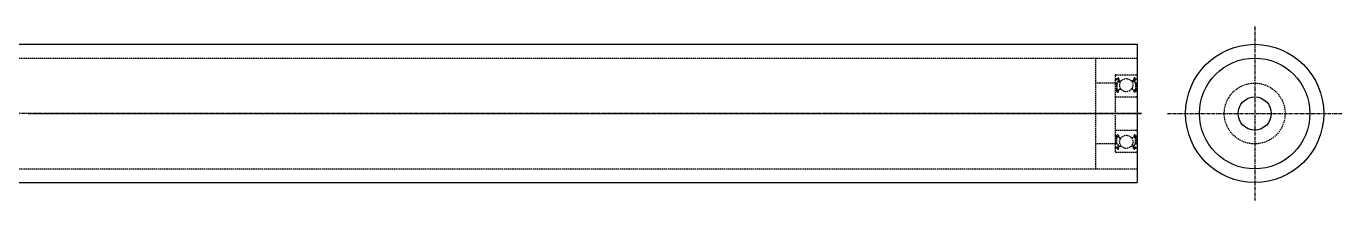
# Model space of a CAD drawing. Extents: x -360 to 519, y -21 to 50.
# Drawn here: x 43.2 to 519.3, y -13 to 50 of the extents above; entities that cross this region are included whole.
import ezdxf

# ---------------------------------------------------------------- set-up
doc = ezdxf.new("R2010")
doc.units = 0
doc.linetypes.add('CENTER', pattern=[2, 1.25, -0.25, 0.25, -0.25])
doc.linetypes.add('DASHED', pattern=[0.75, 0.5, -0.25])
doc.layers.get('0').update_dxf_attribs({"linetype": 'CONTINUOUS'})
doc.layers.add('CENTER', color=1, linetype='CENTER')

msp = doc.modelspace()

# ---------------------------------------------------------------- linework, layer by layer
at = {"color": 7, "linetype": 'CONTINUOUS'}
for p, q in [((-354.67, 43.55), (445.33, 43.55)), ((445.33, 43.55), (445.33, -6.45)), ((-354.67, -6.45), (445.33, -6.45))]:
    msp.add_line(p, q, dxfattribs=at)
at = {"color": 3, "linetype": 'DASHED'}
for p, q in [((-354.67, 38.55), (445.33, 38.55)), ((430.33, -1.45), (430.33, 38.55)), ((437.33, 29.55), (430.33, 29.55)), ((437.33, 32.25), (437.33, 4.85)), ((437.43, 31), (437.89, 31)), ((437.63, 32.55), (445.03, 32.55)), ((438.51, 30.23), (437.76, 29.48)), ((437.76, 29.48), (437.76, 27.1)), ((437.89, 31), (438.14, 31.3)), ((438.07, 30.59), (437.92, 30.72)), ((438.71, 30.15), (437.96, 29.4)), ((437.96, 29.4), (437.96, 27.1)), ((438.04, 30.87), (438.29, 31.17)), ((438.2, 30.74), (438.04, 30.87)), ((438.07, 30.59), (438.2, 30.74)), ((438.47, 31.11), (438.51, 30.23)), ((438.67, 31.13), (438.73, 30.39)), ((438.71, 30.62), (438.71, 30.15)), ((438.83, 30.3), (439.48, 30.3)), ((443.83, 30.3), (443.18, 30.3)), ((443.99, 31.13), (443.93, 30.39)), ((443.95, 30.62), (443.95, 30.15)), ((443.95, 30.15), (444.7, 29.4)), ((444.19, 31.11), (444.15, 30.23)), ((444.15, 30.23), (444.9, 29.48)), ((444.62, 30.87), (444.37, 31.17)), ((444.46, 30.74), (444.62, 30.87)), ((444.59, 30.59), (444.46, 30.74)), ((444.77, 31), (444.52, 31.3)), ((444.59, 30.59), (444.75, 30.72)), ((444.7, 29.4), (444.7, 27.1)), ((445.23, 31), (444.77, 31)), ((444.9, 29.48), (444.9, 27.1)), ((445.33, 32.25), (445.33, 4.85)), ((437.53, 26.7), (437.83, 26.7)), ((437.63, 24.55), (445.03, 24.55)), ((437.83, 26.7), (438.11, 26.37)), ((438.41, 27.1), (437.96, 27.1)), ((437.96, 26.9), (438.41, 26.9)), ((438.26, 26.3), (438.32, 26.3)), ((438.41, 26.9), (438.41, 27.1)), ((438.51, 26.43), (438.78, 27.17)), ((438.97, 27.3), (439.48, 27.3)), ((443.69, 27.3), (443.18, 27.3)), ((444.15, 26.43), (443.88, 27.17)), ((444.25, 27.1), (444.7, 27.1)), ((444.25, 26.9), (444.25, 27.1)), ((444.7, 26.9), (444.25, 26.9)), ((444.4, 26.3), (444.34, 26.3)), ((444.83, 26.7), (444.55, 26.37)), ((445.13, 26.7), (444.83, 26.7)), ((437.53, 10.4), (437.83, 10.4)), ((437.63, 12.55), (445.03, 12.55)), ((437.76, 7.62), (437.76, 10)), ((437.83, 10.4), (438.11, 10.73)), ((437.96, 10.2), (438.41, 10.2)), ((437.96, 7.7), (437.96, 10)), ((438.41, 10), (437.96, 10)), ((438.26, 10.8), (438.32, 10.8)), ((438.41, 10.2), (438.41, 10)), ((438.51, 10.67), (438.78, 9.93)), ((438.97, 9.8), (439.48, 9.8)), ((439.1, 9.8), (439.1, 9.8)), ((439.22, 9.8), (439.22, 9.8)), ((443.69, 9.8), (443.18, 9.8)), ((444.15, 10.67), (443.88, 9.93)), ((444.25, 10.2), (444.25, 10)), ((444.7, 10.2), (444.25, 10.2)), ((444.25, 10), (444.7, 10)), ((444.4, 10.8), (444.34, 10.8)), ((444.83, 10.4), (444.55, 10.73)), ((444.7, 7.7), (444.7, 10)), ((445.13, 10.4), (444.83, 10.4)), ((444.9, 7.62), (444.9, 10)), ((437.33, 7.55), (430.33, 7.55)), ((437.43, 6.1), (437.89, 6.1)), ((438.51, 6.87), (437.76, 7.62)), ((437.89, 6.1), (438.14, 5.8)), ((438.07, 6.51), (437.92, 6.38)), ((438.71, 6.95), (437.96, 7.7)), ((438.2, 6.36), (438.04, 6.23)), ((438.04, 6.23), (438.29, 5.93)), ((438.07, 6.51), (438.2, 6.36)), ((438.47, 5.99), (438.51, 6.87)), ((438.67, 5.97), (438.73, 6.71)), ((438.71, 6.48), (438.71, 6.95)), ((438.83, 6.8), (439.48, 6.8)), ((443.83, 6.8), (443.18, 6.8)), ((443.99, 5.97), (443.93, 6.71)), ((443.95, 6.95), (444.7, 7.7)), ((443.95, 6.48), (443.95, 6.95)), ((444.15, 6.87), (444.9, 7.62)), ((444.19, 5.99), (444.15, 6.87)), ((444.62, 6.23), (444.37, 5.93)), ((444.59, 6.51), (444.46, 6.36)), ((444.46, 6.36), (444.62, 6.23)), ((444.77, 6.1), (444.52, 5.8)), ((444.59, 6.51), (444.75, 6.38)), ((445.23, 6.1), (444.77, 6.1)), ((437.63, 4.55), (445.03, 4.55)), ((-354.67, -1.45), (445.33, -1.45))]:
    msp.add_line(p, q, dxfattribs=at)
at = {"color": 7, "linetype": 'CONTINUOUS'}
for radius in [25, 20, 6]:
    msp.add_circle((487.83, 18.55), radius, dxfattribs=at)
at = {"color": 3, "linetype": 'DASHED'}
for centre, radius in [((441.33, 28.8), 2.38), ((487.83, 18.55), 11), ((441.33, 8.3), 2.38)]:
    msp.add_circle(centre, radius, dxfattribs=at)
for centre, radius, start, end in [((437.63, 32.25), 0.3, 90, 180), ((437.43, 31.1), 0.1, 180, 270), ((438.04, 30.87), 0.2, 140.002, 230.0863), ((438.37, 31.1), 0.3, 4.9968, 140.002), ((438.37, 31.1), 0.1, 2.8198, 140.0022), ((438.83, 30.4), 0.1, 184.9968, 269.9991), ((443.83, 30.4), 0.1, 270.0009, 355.0032), ((444.29, 31.1), 0.3, 39.998, 175.0032), ((444.29, 31.1), 0.1, 39.9978, 177.1802), ((444.62, 30.87), 0.2, 309.9137, 39.998), ((445.03, 32.25), 0.3, 0, 90), ((445.23, 31.1), 0.1, 270, 0), ((437.53, 26.5), 0.2, 90, 180), ((437.63, 24.85), 0.3, 180, 270), ((437.96, 27.1), 0.2, 180, 270), ((438.26, 26.5), 0.2, 219.9952, 270), ((438.32, 26.5), 0.2, 270, 339.9916), ((438.97, 27.1), 0.2, 90, 159.9916), ((443.69, 27.1), 0.2, 20.0084, 90), ((444.34, 26.5), 0.2, 200.0084, 270), ((444.4, 26.5), 0.2, 270, 320.0048), ((444.7, 27.1), 0.2, 270, 0), ((445.03, 24.85), 0.3, 270, 0), ((445.13, 26.5), 0.2, 0, 90), ((437.63, 12.25), 0.3, 90, 180), ((437.53, 10.6), 0.2, 180, 270), ((437.96, 10), 0.2, 90, 180), ((438.26, 10.6), 0.2, 90, 140.0048), ((438.32, 10.6), 0.2, 20.0084, 90), ((438.97, 10), 0.2, 200.0084, 270), ((443.69, 10), 0.2, 270, 339.9916), ((444.34, 10.6), 0.2, 90, 159.9916), ((444.4, 10.6), 0.2, 39.9952, 90), ((444.7, 10), 0.2, 0, 90), ((445.03, 12.25), 0.3, 0, 90), ((445.13, 10.6), 0.2, 270, 0), ((437.43, 6), 0.1, 90, 180), ((437.63, 4.85), 0.3, 180, 270), ((438.04, 6.23), 0.2, 129.9137, 219.998), ((438.37, 5.99), 0.3, 219.998, 355.0032), ((438.37, 5.99), 0.1, 219.9978, 357.1802), ((438.83, 6.7), 0.1, 90.0009, 175.0032), ((443.83, 6.7), 0.1, 4.9968, 89.9991), ((444.29, 5.99), 0.3, 184.9968, 320.002), ((444.29, 5.99), 0.1, 182.8198, 320.0022), ((444.62, 6.23), 0.2, 320.002, 50.0863), ((445.03, 4.85), 0.3, 270, 0), ((445.23, 6), 0.1, 0, 90)]:
    msp.add_arc(centre, radius, start, end, dxfattribs=at)
at = {"layer": 'CENTER', "color": 1, "linetype": 'CENTER'}
for p, q in [((487.83, 50.05), (487.83, -12.95)), ((446.83, 18.55), (-359.67, 18.55)), ((43.83, 18.55), (446.83, 18.55)), ((456.33, 18.55), (519.33, 18.55))]:
    msp.add_line(p, q, dxfattribs=at)

doc.saveas('drawing.dxf')
